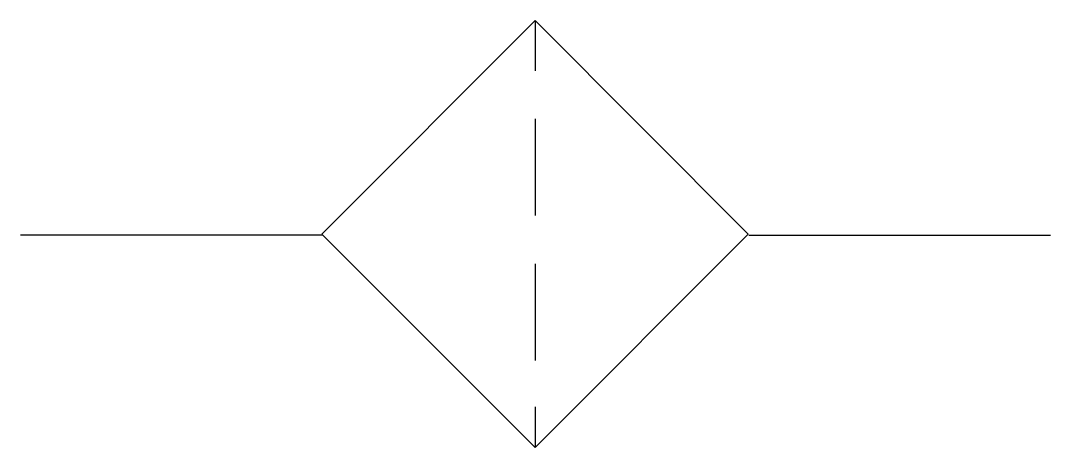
# Model space of a CAD drawing. Extents: x 83.5 to 117.6, y 235 to 249.1.
import ezdxf

# ---------------------------------------------------------------- set-up
doc = ezdxf.new("R2010")
doc.units = 0
doc.header["$LTSCALE"] = 5
doc.header["$MEASUREMENT"] = 0
doc.layers.add('11', color=1, linetype='CONTINUOUS')
doc.layers.add('12', color=2, linetype='CONTINUOUS')

msp = doc.modelspace()

# ---------------------------------------------------------------- linework, layer by layer
at = {"layer": '11'}
for p, q in [((93.47, 242.046), (100.541, 249.117)), ((100.541, 249.117), (107.612, 242.046)), ((93.48, 242.005), (83.48, 242.005)), ((100.541, 234.975), (93.47, 242.046)), ((107.612, 242.046), (100.541, 234.975)), ((107.634, 242.005), (117.634, 242.005))]:
    msp.add_line(p, q, dxfattribs=at)
at = {"layer": '12'}
for p, q in [((100.542, 249.116), (100.542, 247.45)), ((100.542, 245.858), (100.542, 242.658)), ((100.542, 241.058), (100.542, 237.858)), ((100.542, 236.318), (100.542, 234.976))]:
    msp.add_line(p, q, dxfattribs=at)

doc.saveas('drawing.dxf')
